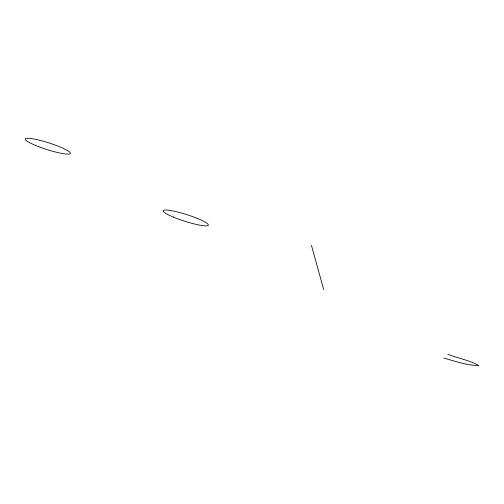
<?xml version="1.0" encoding="UTF-8"?>
<svg xmlns="http://www.w3.org/2000/svg" width="504" height="504" viewBox="0 0 504 504"><rect width="100%" height="100%" fill="white"/><g stroke="black" fill="none" stroke-linecap="round" stroke-linejoin="round"><path stroke-width="0.76" d="M443.778 358.042C455.175 361.223 466.874 365.457 478.75 365.526C469.696 360.196 457.764 358.357 447.873 354.23M311.441 245.366L323.713 289.668M35.393 145.366A23.694 3.459 17.7 0 0 70.352 153.43A23.694 3.459 17.7 0 0 37.63 139.784A23.694 3.459 17.7 0 0 35.393 145.366M173.357 217.098A23.694 3.459 17.7 0 0 208.309 225.168A23.694 3.459 17.7 0 0 175.594 211.523A23.694 3.459 17.7 0 0 173.357 217.098"/></g></svg>
